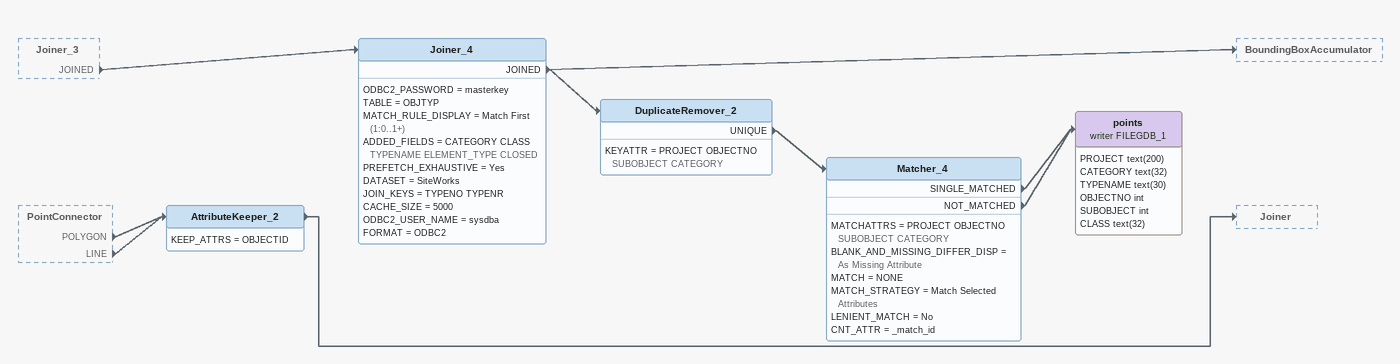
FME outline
Joiner_3 [outside]
    JOINED -> Joiner_4
PointConnector [outside]
    POLYGON -> AttributeKeeper_2
    LINE -> AttributeKeeper_2
Joiner_4
    ODBC2_PASSWORD = masterkey
    TABLE = OBJTYP
    MATCH_RULE_DISPLAY = Match First (1:0..1+)
    ADDED_FIELDS = CATEGORY CLASS TYPENAME ELEMENT_TYPE CLOSED
    PREFETCH_EXHAUSTIVE = Yes
    DATASET = SiteWorks
    JOIN_KEYS = TYPENO TYPENR
    CACHE_SIZE = 5000
    ODBC2_USER_NAME = sysdba
    FORMAT = ODBC2
    JOINED -> BoundingBoxAccumulator
    JOINED -> DuplicateRemover_2
DuplicateRemover_2
    KEYATTR = PROJECT OBJECTNO SUBOBJECT CATEGORY
    UNIQUE -> Matcher_4
Matcher_4
    MATCHATTRS = PROJECT OBJECTNO SUBOBJECT CATEGORY
    BLANK_AND_MISSING_DIFFER_DISP = As Missing Attribute
    MATCH = NONE
    MATCH_STRATEGY = Match Selected Attributes
    LENIENT_MATCH = No
    CNT_ATTR = _match_id
    SINGLE_MATCHED -> points (writer FILEGDB_1)
    NOT_MATCHED -> points (writer FILEGDB_1)
points (writer FILEGDB_1)
    attributes: PROJECT text(200), CATEGORY text(32), TYPENAME text(30), OBJECTNO int, SUBOBJECT int, CLASS text(32)
AttributeKeeper_2
    KEEP_ATTRS = OBJECTID
    -> Joiner
